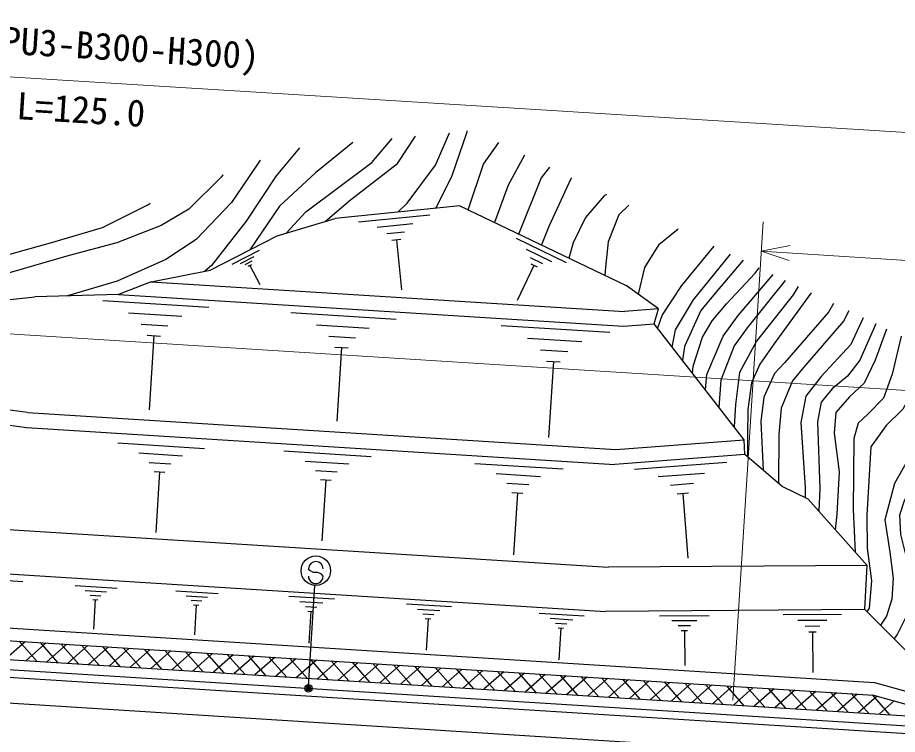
# Model space of a CAD drawing. Units: millimetres, scale not verified. Extents: x 0 to 700000, y -47500 to 447500.
# Drawn here: x 369284 to 428982, y 300230 to 348891 of the extents above; entities that cross this region are included whole.
import ezdxf
from ezdxf.enums import TextEntityAlignment as Align

# ---------------------------------------------------------------- set-up
doc = ezdxf.new("R2010")
doc.units = ezdxf.units.MM
doc.header["$LTSCALE"] = 1000
doc.header["$PDMODE"] = 32
doc.header["$PDSIZE"] = 500
doc.layers.add('作業ﾚｲﾔ1', color=7, linetype='Continuous', lineweight=25)
doc.styles.add('@ＭＳ ゴシック', font='')
doc.styles.add('ＭＳ ゴシック', font='')
doc.styles.get('@ＭＳ ゴシック').set_extended_font_data('@MS Gothic')
doc.styles.get('ＭＳ ゴシック').set_extended_font_data('MS Gothic')

msp = doc.modelspace()

# ---------------------------------------------------------------- linework, layer by layer
at = {"layer": '作業ﾚｲﾔ1', "lineweight": 13}
for p, q in [((311145, 348446), (436256, 340678)), ((245448, 335167), (569891, 314751)), ((417825, 302547), (419868, 335027)), ((421703, 333426), (419743, 333031)), ((476630, 329452), (419743, 333031)), ((419743, 333031), (421638, 332393))]:
    msp.add_line(p, q, dxfattribs=at)
at = {"layer": '作業ﾚｲﾔ1'}
for p, q in [((399290, 336122), (390826, 335262)), ((399290, 336122), (410578, 330694)), ((392414, 335018), (397266, 335511)), ((386888, 334078), (390826, 335262)), ((393676, 334656), (396102, 334902)), ((394332, 334232), (395545, 334356)), ((412805, 333494), (414114, 334541)), ((382350, 331751), (386888, 334078)), ((394684, 333778), (395291, 333840)), ((394988, 333809), (395333, 330412)), ((403111, 333909), (406515, 332272)), ((385012, 333117), (385022, 333135)), ((403798, 333159), (405501, 332341)), ((383845, 332147), (385693, 333095)), ((384402, 332200), (385326, 332674)), ((404060, 332614), (404911, 332205)), ((384728, 332133), (385190, 332370)), ((384938, 332008), (385169, 332126)), ((385053, 332067), (385717, 330773)), ((404322, 332069), (403176, 329686)), ((404109, 332172), (404535, 331967)), ((378359, 330962), (382350, 331751)), ((378359, 330962), (376142, 330099)), ((378359, 330962), (410468, 328941)), ((412775, 329117), (410578, 330694)), ((358047, 328647), (370451, 329932)), ((376142, 330099), (370451, 329932)), ((375062, 329684), (382264, 329230)), ((376142, 330099), (410405, 327943)), ((412775, 329117), (410468, 328941)), ((412474, 328101), (412775, 329117)), ((376817, 328850), (380418, 328624)), ((387821, 328866), (394974, 328415)), ((377672, 328073), (379473, 327960)), ((389564, 328038), (393141, 327813)), ((402086, 327993), (409471, 327529)), ((410405, 327943), (412474, 328101)), ((418585, 320225), (412474, 328101)), ((378077, 327325), (378977, 327268)), ((378527, 327296), (378210, 322254)), ((390413, 327266), (392202, 327153)), ((403886, 327139), (407578, 326906)), ((390815, 326522), (391710, 326466)), ((391262, 326494), (390947, 321487)), ((404762, 326342), (406609, 326226)), ((405178, 325574), (406101, 325516)), ((405639, 325545), (405314, 320376)), ((369957, 322072), (350084, 324725)), ((350021, 323727), (369894, 321074)), ((369957, 322072), (409878, 319560)), ((369894, 321074), (409815, 318562)), ((376077, 320016), (381974, 319645)), ((409878, 319560), (418585, 320225)), ((418639, 319236), (418585, 320225)), ((387350, 319469), (393269, 319097)), ((377514, 319334), (380463, 319148)), ((418639, 319236), (409815, 318562)), ((421163, 317061), (418639, 319236)), ((378214, 318698), (379688, 318605)), ((388793, 318784), (391752, 318598)), ((400303, 318626), (406310, 318248)), ((411136, 318236), (417418, 318716)), ((378546, 318085), (379283, 318038)), ((378914, 318062), (378654, 313933)), ((389495, 318146), (390975, 318052)), ((401767, 317931), (404771, 317742)), ((412754, 317728), (415895, 317968)), ((389828, 317530), (390568, 317484)), ((390198, 317507), (389937, 313364)), ((402480, 317283), (403982, 317188)), ((413587, 317160), (415158, 317280)), ((422923, 316202), (421163, 317061)), ((402818, 316659), (403569, 316611)), ((403194, 316635), (402929, 312430)), ((414028, 316562), (414813, 316622)), ((414421, 316592), (414757, 312194)), ((426920, 311699), (422923, 316202)), ((347813, 315449), (409375, 311575)), ((347625, 312455), (409187, 308581)), ((426920, 311699), (409375, 311575)), ((426770, 308705), (426920, 311699)), ((389122, 311353), (389022, 311471)), ((389366, 311213), (389122, 311353)), ((389667, 311211), (389366, 311213)), ((389912, 311099), (389667, 311211)), ((390018, 310963), (389912, 311099)), ((366711, 310795), (369642, 310611)), ((373181, 310330), (376045, 310150)), ((373879, 309999), (375311, 309909)), ((380015, 309979), (382905, 309797)), ((389028, 303507), (389458, 310344)), ((374219, 309690), (374935, 309645)), ((374380, 309392), (374738, 309370)), ((374559, 309381), (374434, 307376)), ((380720, 309644), (382164, 309554)), ((381063, 309333), (381785, 309287)), ((387684, 309616), (390788, 309422)), ((388441, 309257), (389992, 309160)), ((381225, 309032), (381586, 309010)), ((381406, 309021), (381279, 306998)), ((388809, 308923), (389585, 308874)), ((395672, 309095), (398717, 308904)), ((396414, 308743), (397937, 308647)), ((426770, 308705), (409187, 308581)), ((426770, 308705), (433328, 302115)), ((388984, 308600), (389372, 308576)), ((389178, 308588), (389041, 306416)), ((396776, 308414), (397537, 308366)), ((396947, 308098), (397327, 308074)), ((397137, 308086), (397003, 305954)), ((404667, 308468), (407737, 308275)), ((405415, 308112), (406950, 308016)), ((412832, 308288), (416217, 308312)), ((421231, 308369), (425186, 308397)), ((405780, 307781), (406547, 307733)), ((405953, 307462), (406336, 307438)), ((406144, 307450), (406009, 305301)), ((413680, 307956), (415373, 307967)), ((414106, 307620), (414952, 307626)), ((422223, 307980), (424200, 307994)), ((422720, 307588), (423708, 307595)), ((414320, 307283), (414743, 307286)), ((414531, 307284), (414548, 304915)), ((422970, 307195), (423464, 307198)), ((423217, 307196), (423236, 304428)), ((347247, 306667), (433274, 301254)), ((369805, 306523), (368455, 305333)), ((369395, 306549), (370585, 305199)), ((371217, 306435), (369867, 305244)), ((370806, 306460), (371996, 305110)), ((372628, 306346), (371278, 305155)), ((372217, 306372), (373408, 305021)), ((374040, 306257), (372689, 305066)), ((373629, 306283), (374819, 304932)), ((347218, 305988), (434177, 300516)), ((375451, 306168), (374101, 304978)), ((375040, 306194), (376231, 304844)), ((376863, 306079), (375512, 304889)), ((376452, 306105), (377642, 304755)), ((378274, 305991), (376924, 304800)), ((377863, 306016), (379054, 304666)), ((379685, 305902), (378335, 304711)), ((379274, 305928), (380465, 304577)), ((381097, 305813), (379746, 304622)), ((380686, 305839), (381876, 304488)), ((382508, 305724), (381158, 304534)), ((382097, 305750), (383288, 304400)), ((383509, 305661), (384699, 304311)), ((347185, 305469), (434144, 299997)), ((383920, 305635), (382569, 304445)), ((385331, 305547), (383981, 304356)), ((384920, 305572), (386111, 304222)), ((386743, 305458), (385392, 304267)), ((386332, 305484), (387522, 304133)), ((388154, 305369), (386804, 304178)), ((387743, 305395), (388934, 304044)), ((389565, 305280), (388215, 304090)), ((389154, 305306), (390345, 303956)), ((390977, 305191), (389626, 304001)), ((390566, 305217), (391756, 303867)), ((392388, 305102), (391038, 303912)), ((391977, 305128), (393168, 303778)), ((393800, 305014), (392449, 303823)), ((393389, 305039), (394579, 303689)), ((395211, 304925), (393861, 303734)), ((394800, 304951), (395991, 303600)), ((396623, 304836), (395272, 303645)), ((396212, 304862), (397402, 303511)), ((398034, 304747), (396684, 303557)), ((397623, 304773), (398813, 303423)), ((399445, 304658), (398095, 303468)), ((399034, 304684), (400225, 303334)), ((400857, 304570), (399506, 303379)), ((400446, 304595), (401636, 303245)), ((402268, 304481), (400918, 303290)), ((401857, 304507), (403048, 303156)), ((403680, 304392), (402329, 303201)), ((403269, 304418), (404459, 303067)), ((405091, 304303), (403741, 303113)), ((404680, 304329), (405871, 302979)), ((406502, 304214), (405152, 303024)), ((406091, 304240), (407282, 302890)), ((407914, 304126), (406563, 302935)), ((407503, 304151), (408693, 302801)), ((409325, 304037), (407975, 302846)), ((408914, 304063), (410105, 302712)), ((410737, 303948), (409386, 302757)), ((410326, 303974), (411516, 302623)), ((411737, 303885), (412928, 302535)), ((347075, 303722), (568321, 289801)), ((412148, 303859), (410798, 302669)), ((413560, 303770), (412209, 302580)), ((413149, 303796), (414339, 302446)), ((414971, 303681), (413621, 302491)), ((414560, 303707), (415751, 302357)), ((416382, 303593), (415032, 302402)), ((415971, 303618), (417162, 302268)), ((417794, 303504), (416443, 302313)), ((417383, 303530), (418573, 302179)), ((419205, 303415), (417855, 302224)), ((418794, 303441), (419985, 302090)), ((420617, 303326), (419266, 302136)), ((420206, 303352), (421396, 302002)), ((427420, 303762), (433328, 302115)), ((422028, 303237), (420678, 302047)), ((421617, 303263), (422808, 301913)), ((423440, 303149), (422089, 301958)), ((423029, 303174), (424219, 301824)), ((424851, 303060), (423501, 301869)), ((424440, 303086), (425631, 301735)), ((426262, 302971), (424912, 301780)), ((425851, 302997), (427042, 301646)), ((427617, 302832), (426323, 301692)), ((427263, 302908), (428453, 301558)), ((427366, 302901), (433274, 301254)), ((428765, 302511), (427735, 301603))]:
    msp.add_line(p, q, dxfattribs=at)
for points in [[(395105, 335697), (395727, 336296), (397634, 338869), (398595, 341077)], [(399778, 341197), (399758, 341105), (398744, 338152), (397672, 335957)], [(392034, 340410), (389491, 338350), (387047, 336094), (385034, 333127)], [(387521, 334268), (388844, 335711), (393316, 339052), (394706, 340682)], [(390182, 335068), (391873, 336516), (395057, 338976), (396281, 340842)], [(399867, 335844), (400895, 338930), (401927, 340402)], [(388415, 340043), (386834, 338150), (384786, 335080), (382440, 332067), (381981, 331678)], [(385755, 339204), (385008, 338095), (383803, 336329), (381390, 333824), (379335, 332468), (376030, 330989), (372679, 329997)], [(403680, 339559), (402564, 337506), (401651, 334986)], [(405367, 338748), (404819, 338024), (403306, 334237), (403291, 334198)], [(383209, 338213), (383104, 338064), (380899, 335891), (379018, 334784), (376009, 333589), (372788, 332748), (368803, 331597), (366939, 330785), (365122, 329690), (364605, 329326)], [(406886, 338017), (406834, 337949), (405331, 334716), (404836, 333455)], [(409234, 336888), (409082, 336788), (407826, 335317), (406973, 333597), (406690, 332564)], [(359089, 328755), (361923, 329984), (364235, 331212), (366623, 332250), (371675, 333642), (375039, 334637), (378169, 336211), (378289, 336299)], [(410748, 336160), (410083, 335492), (409352, 333671), (409170, 331949), (409136, 331387)], [(412805, 333494), (411821, 331927), (411384, 330115)], [(416522, 333384), (414338, 330710), (413023, 328707), (412704, 327805)], [(413707, 326512), (413922, 327699), (415147, 329721), (417658, 332838)], [(418513, 332426), (416607, 330176), (415638, 329013), (414527, 326571), (414392, 325628)], [(415088, 324732), (415133, 325238), (415750, 327205), (416406, 328295), (417375, 329458), (419340, 331547), (419612, 331898)], [(415951, 323619), (416054, 324651), (417162, 327270), (418177, 328657), (420553, 331445)], [(421366, 331054), (418783, 327832), (417906, 326611), (416998, 324279), (416875, 322428)], [(422252, 330628), (421916, 330080), (419423, 326925), (418257, 324790), (417994, 322623), (417899, 321108)], [(423134, 330204), (420597, 326729), (419645, 325354), (419084, 324096), (418844, 322281), (418815, 320553), (418807, 319090)], [(424641, 329479), (424310, 328896), (421321, 325443), (420654, 324719), (419925, 323132), (419719, 321469), (419867, 318178)], [(425691, 328974), (425314, 328273), (422606, 325141), (421874, 324240), (421106, 322376), (420935, 320590), (420915, 317275)], [(426664, 328507), (425814, 326691), (423815, 324520), (422776, 323191), (422440, 321407), (422728, 316992), (422714, 316304)], [(427526, 328092), (426443, 325642), (425587, 324539), (424562, 323683), (423802, 322784), (423571, 321455), (423718, 316913), (423644, 315389)], [(428243, 327748), (427468, 325646), (426729, 324083), (425733, 323156), (424811, 322081), (424694, 320674), (425021, 318061), (424879, 315187), (424765, 314127)], [(429241, 327268), (428638, 324679), (428031, 323059), (426965, 321967), (426324, 321350), (426015, 320318), (425973, 315495), (426112, 312610)], [(429848, 326975), (429764, 326029), (430015, 325032), (430138, 323709), (429361, 322308), (428231, 321204), (427183, 319762), (426906, 315118), (426937, 312865), (427228, 310648), (427070, 308799), (426915, 308559)], [(433344, 325347), (431683, 321810), (429670, 318822), (428790, 317270), (428132, 314792), (428458, 312590), (428689, 310829), (428599, 309420), (428250, 308248), (427827, 307643)], [(428761, 306705), (428964, 306986), (429792, 308668), (430048, 309733), (429960, 311002), (429531, 312544), (429220, 313792), (429156, 315139), (429466, 316103), (430147, 317299), (434134, 323203), (435078, 325238)], [(310064, 309736), (312627, 310875), (319267, 310526), (347380, 308798), (427420, 303762)], [(310010, 308875), (312573, 310015), (319213, 309666), (347326, 307938), (427366, 302901)]]:
    msp.add_lwpolyline(points, dxfattribs=at)
for centre, radius in [((389521, 311342), 1000), ((389019, 303358), 150), ((389019, 303358), 120), ((389019, 303358), 90), ((389019, 303358), 60), ((389019, 303358), 30)]:
    msp.add_circle(centre, radius, dxfattribs=at)
for centre, start, end in [((389522, 311467), 359.55488, 179.55488), ((389518, 310967), 179.55488, 359.55488)]:
    msp.add_arc(centre, 500, start, end, dxfattribs=at)
msp.add_point((389019, 303358), dxfattribs=at)

# ---------------------------------------------------------------- texts
at = {"layer": '作業ﾚｲﾔ1', "style": 'ＭＳ ゴシック'}
msp.add_text('側溝(PU3-B300-H300)', height=1833, rotation=356.447, dxfattribs=at).set_placement((373762, 345560), align=Align.BOTTOM_CENTER)
at = {"layer": '作業ﾚｲﾔ1', "style": '@ＭＳ ゴシック'}
msp.add_text('L=125.0', height=1833, rotation=356.447, dxfattribs=at).set_placement((373638, 343564), align=Align.TOP_CENTER)

doc.saveas('drawing.dxf')
